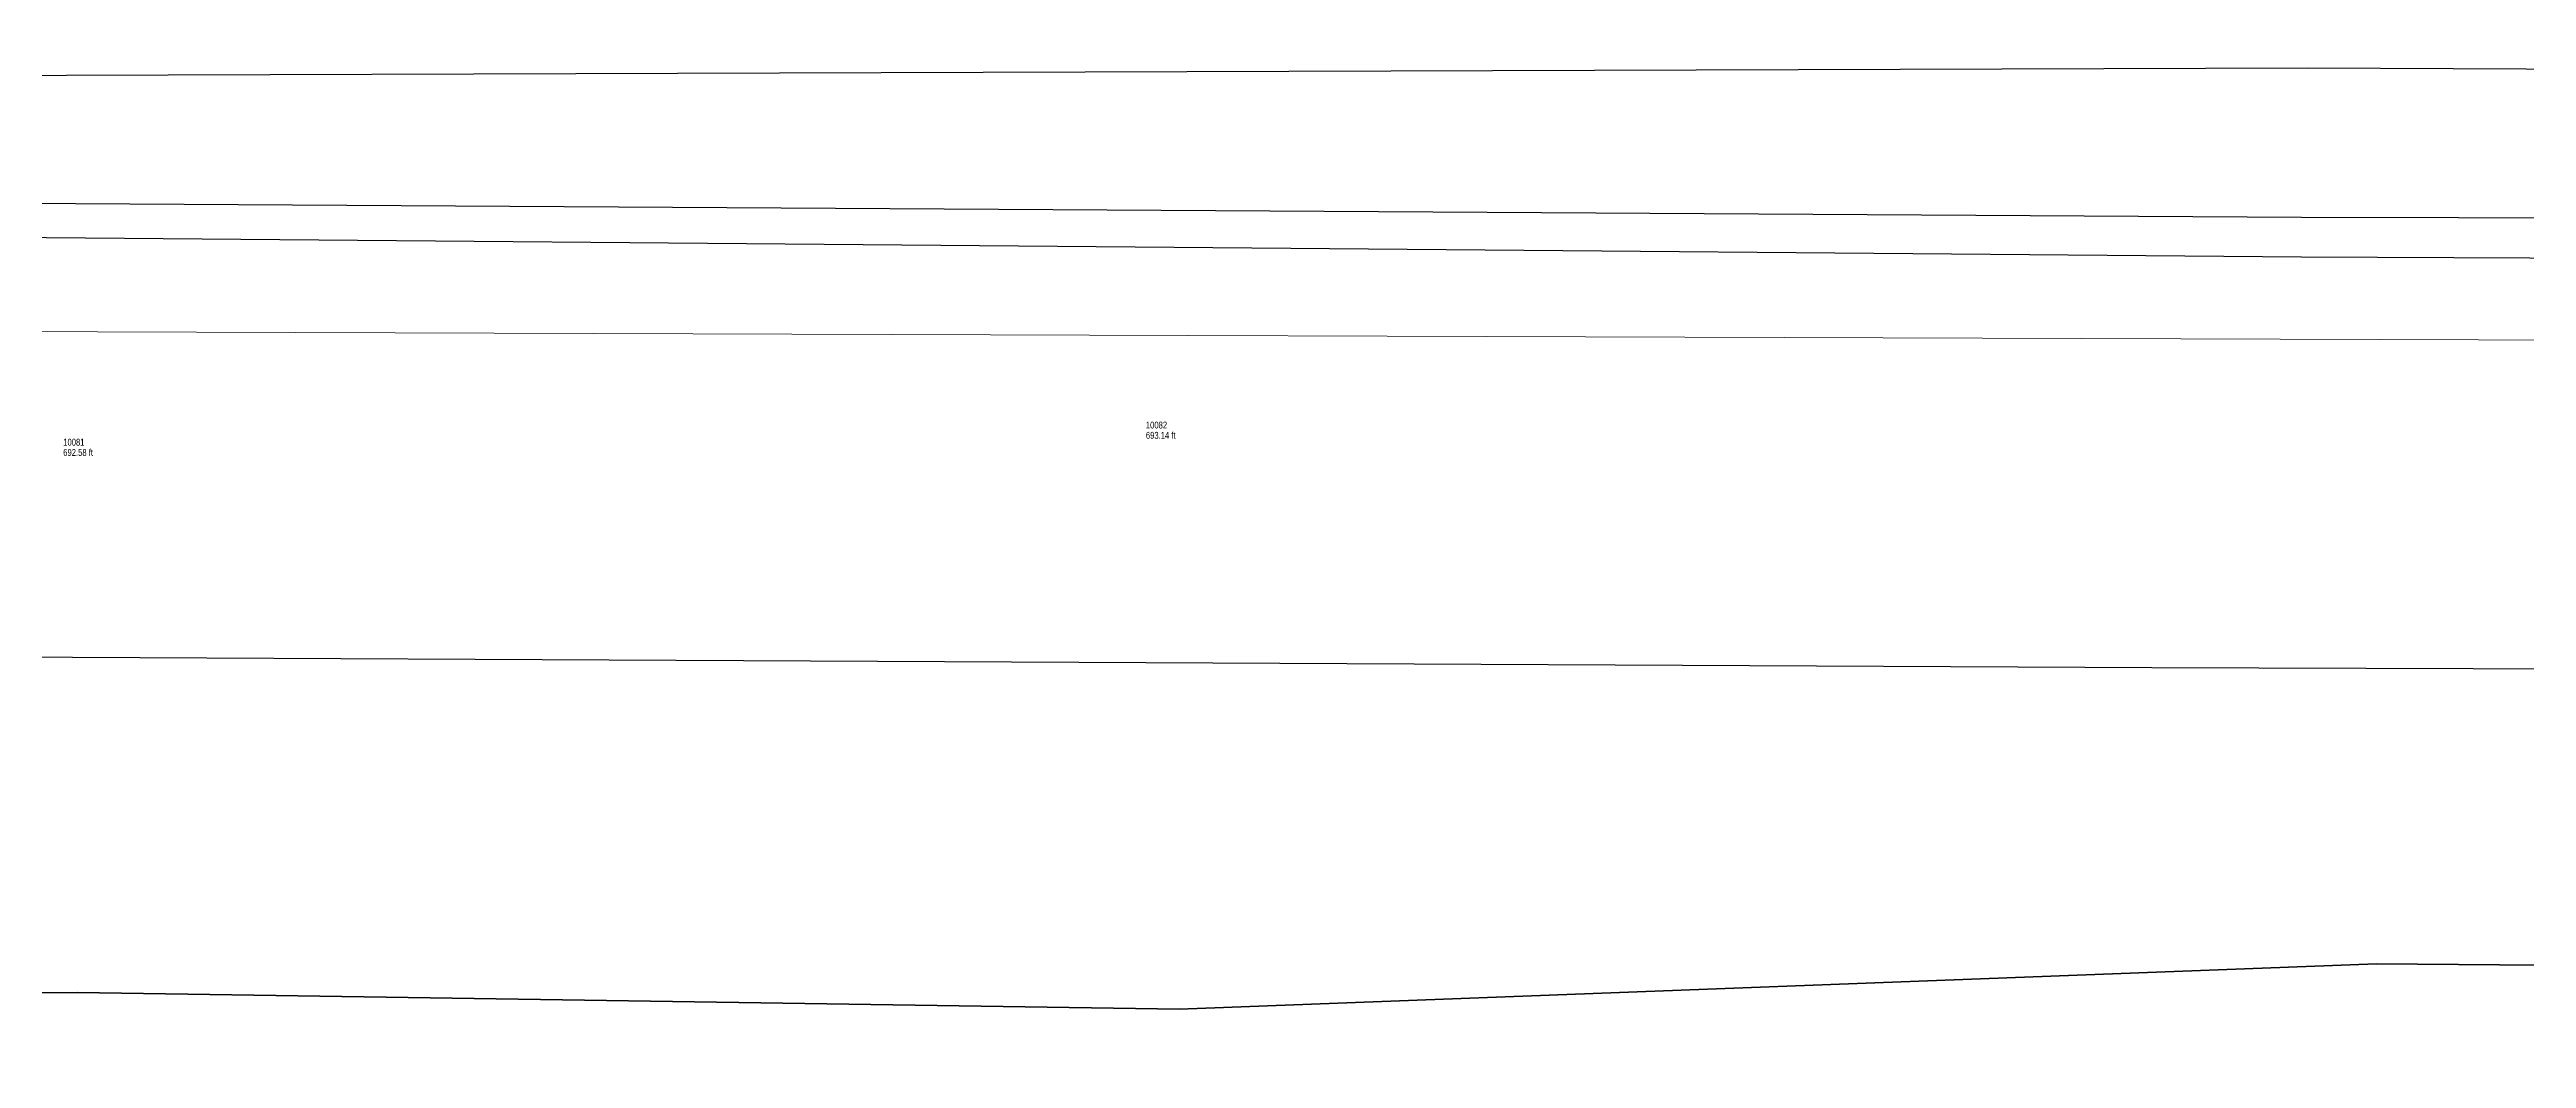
# Model space of a CAD drawing. Header units: feet. Extents: x 6430745 to 6432191, y 1887663 to 1888575.
# Drawn here: x 6431862.55 to 6431898.21, y 1887908.45 to 1887922.96 of the extents above; entities that cross this region are included whole.
import ezdxf
from ezdxf.lldxf.tags import DXFTag

# ---------------------------------------------------------------- set-up
doc = ezdxf.new("R2010")
doc.units = ezdxf.units.FT
doc.header["$MEASUREMENT"] = 0
for name, color, linetype, lineweight in [('VF-ELEC-OVHD-LINE-', 253, 'OVERHEADELECTRIC', 15), ('VF-TINN-DSRF-BNDY-', 253, 'Continuous', 25), ('VF-TOPO-CONC-GTFL-LINE-', 253, 'Continuous', 25), ('VF-TOPO-CONC-LIPG-LINE-', 253, 'Continuous', 25), ('VF-TOPO-CONC-SWLK-LINE-', 253, 'Continuous', 25), ('VF-TOPO-CONC-TBCB-LINE-', 253, 'Continuous', 25), ('VF-TOPO-CONC-TBWK-LINE-', 253, 'Continuous', 35), ('VN-PLNT-TREE-', 253, 'Continuous', 13)]:
    doc.layers.add(name, color=color, linetype=linetype, lineweight=lineweight)
doc.styles.add('NCS1', font='arial.ttf', dxfattribs={"width": 0.8, "height": 0.09375})
doc.styles.get("Standard").update_dxf_attribs({"font": 'arial.ttf'})
tags = doc.linetypes.add('OVERHEADELECTRIC', pattern='A,1,-0.03,["OE",Standard,S=0.08,R=0,X=0,Y=-0.04],-0.16,1', length=2.19).pattern_tags.tags
tags[6] = DXFTag(74, 10)

msp = doc.modelspace()

# ---------------------------------------------------------------- linework, layer by layer
at = {"layer": 'VF-ELEC-OVHD-LINE-', "ltscale": 0.6}
msp.add_line((6431765.848, 1887919.216, 716.845), (6431990.144, 1887918.484, 718.939), dxfattribs=at)
at = {"layer": 'VF-TINN-DSRF-BNDY-', "flags": 128}
msp.add_lwpolyline([(6431847.808, 1887909.374), (6431862.957, 1887909.395), (6431878.816, 1887909.158), (6431896.049, 1887909.808), (6431927.906, 1887909.549), (6431960.722, 1887909.32), (6431988.43, 1887908.447), (6431988.181, 1887913.805), (6431988.462, 1887919.674), (6431988.452, 1887920.252), (6431988.384, 1887922.226), (6431979.427, 1887953.379), (6431980.025, 1887977.061), (6431980.415, 1887979.653), (6431971.68, 1887979.604), (6431944.672, 1887979.746), (6431923.754, 1887979.858), (6431896.102, 1887979.988), (6431879.442, 1887980.08), (6431869.115, 1887980.07), (6431858.92, 1887980.121)], dxfattribs=at)
at = {"layer": 'VF-TOPO-CONC-GTFL-LINE-', "flags": 128}
msp.add_lwpolyline([(6431814.14, 1887920.97), (6431830.966, 1887920.881), (6431841.273, 1887920.807), (6431861.358, 1887920.754), (6431894.971, 1887920.551), (6431924.365, 1887920.486), (6431947.991, 1887920.429), (6431970.141, 1887920.333), (6431988.452, 1887920.252)], dxfattribs=at)
at = {"layer": 'VF-TOPO-CONC-LIPG-LINE-', "flags": 128}
msp.add_lwpolyline([(6431814.23, 1887922.91), (6431830.942, 1887922.92), (6431841.727, 1887922.827), (6431861.326, 1887922.588), (6431895.057, 1887922.696), (6431924.426, 1887922.562), (6431948.08, 1887922.45), (6431970.182, 1887922.333), (6431988.384, 1887922.226)], dxfattribs=at)
at = {"layer": 'VF-TOPO-CONC-SWLK-LINE-', "flags": 128}
msp.add_lwpolyline([(6431775.15, 1887914.46), (6431842.605, 1887914.318), (6431892.814, 1887914.073), (6431971.408, 1887913.827), (6431988.181, 1887913.805)], dxfattribs=at)
at = {"layer": 'VF-TOPO-CONC-TBCB-LINE-', "flags": 128}
msp.add_lwpolyline([(6431814.3, 1887920.4), (6431831.008, 1887920.283), (6431841.594, 1887920.235), (6431861.387, 1887920.265), (6431894.967, 1887919.979), (6431924.55, 1887919.848), (6431948.019, 1887919.791), (6431970.084, 1887919.774), (6431988.462, 1887919.674)], dxfattribs=at)
at = {"layer": 'VF-TOPO-CONC-TBWK-LINE-', "flags": 128}
msp.add_lwpolyline([(6431813.46, 1887909.35), (6431823.26, 1887909.295), (6431847.808, 1887909.374), (6431862.957, 1887909.395), (6431878.816, 1887909.158), (6431896.049, 1887909.808), (6431927.906, 1887909.549), (6431960.722, 1887909.32), (6431988.43, 1887908.447)], dxfattribs=at)

# ---------------------------------------------------------------- texts
at = {"layer": 'VN-PLNT-TREE-', "style": 'NCS1', "width": 0.8}
for s, p in [('10082', (6431878.334, 1887917.509)), ('692.58 ft', (6431862.75, 1887917.115)), ('10081', (6431862.75, 1887917.263)), ('693.14 ft', (6431878.334, 1887917.362))]:
    msp.add_text(s, height=0.0984, dxfattribs=at).set_placement(p)

doc.saveas('drawing.dxf')
